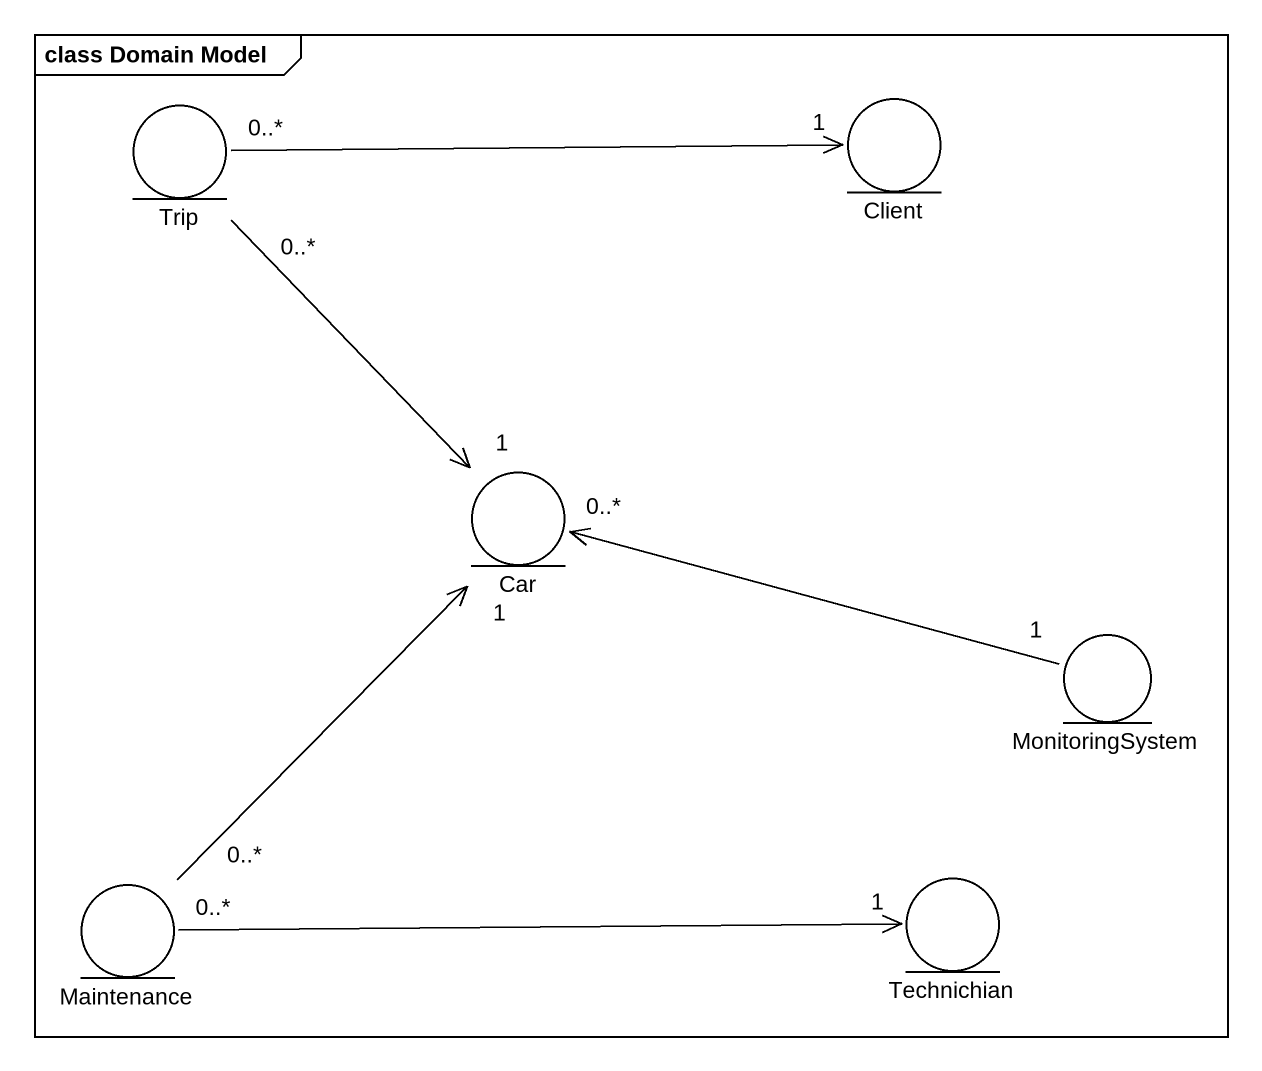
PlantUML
@startuml
mainframe class Domain Model
entity Trip
entity Client
entity Car
entity MonitoringSystem #FFFFFF
entity Maintenance
entity Technichian
Trip "0..*" -right-> "1" Client
Trip "0..*" --> "1" Car
MonitoringSystem "1" -left-> "0..*" Car
Maintenance "0..*" -up-> "1" Car
Maintenance "0..*" -right-> "1" Technichian
@enduml
